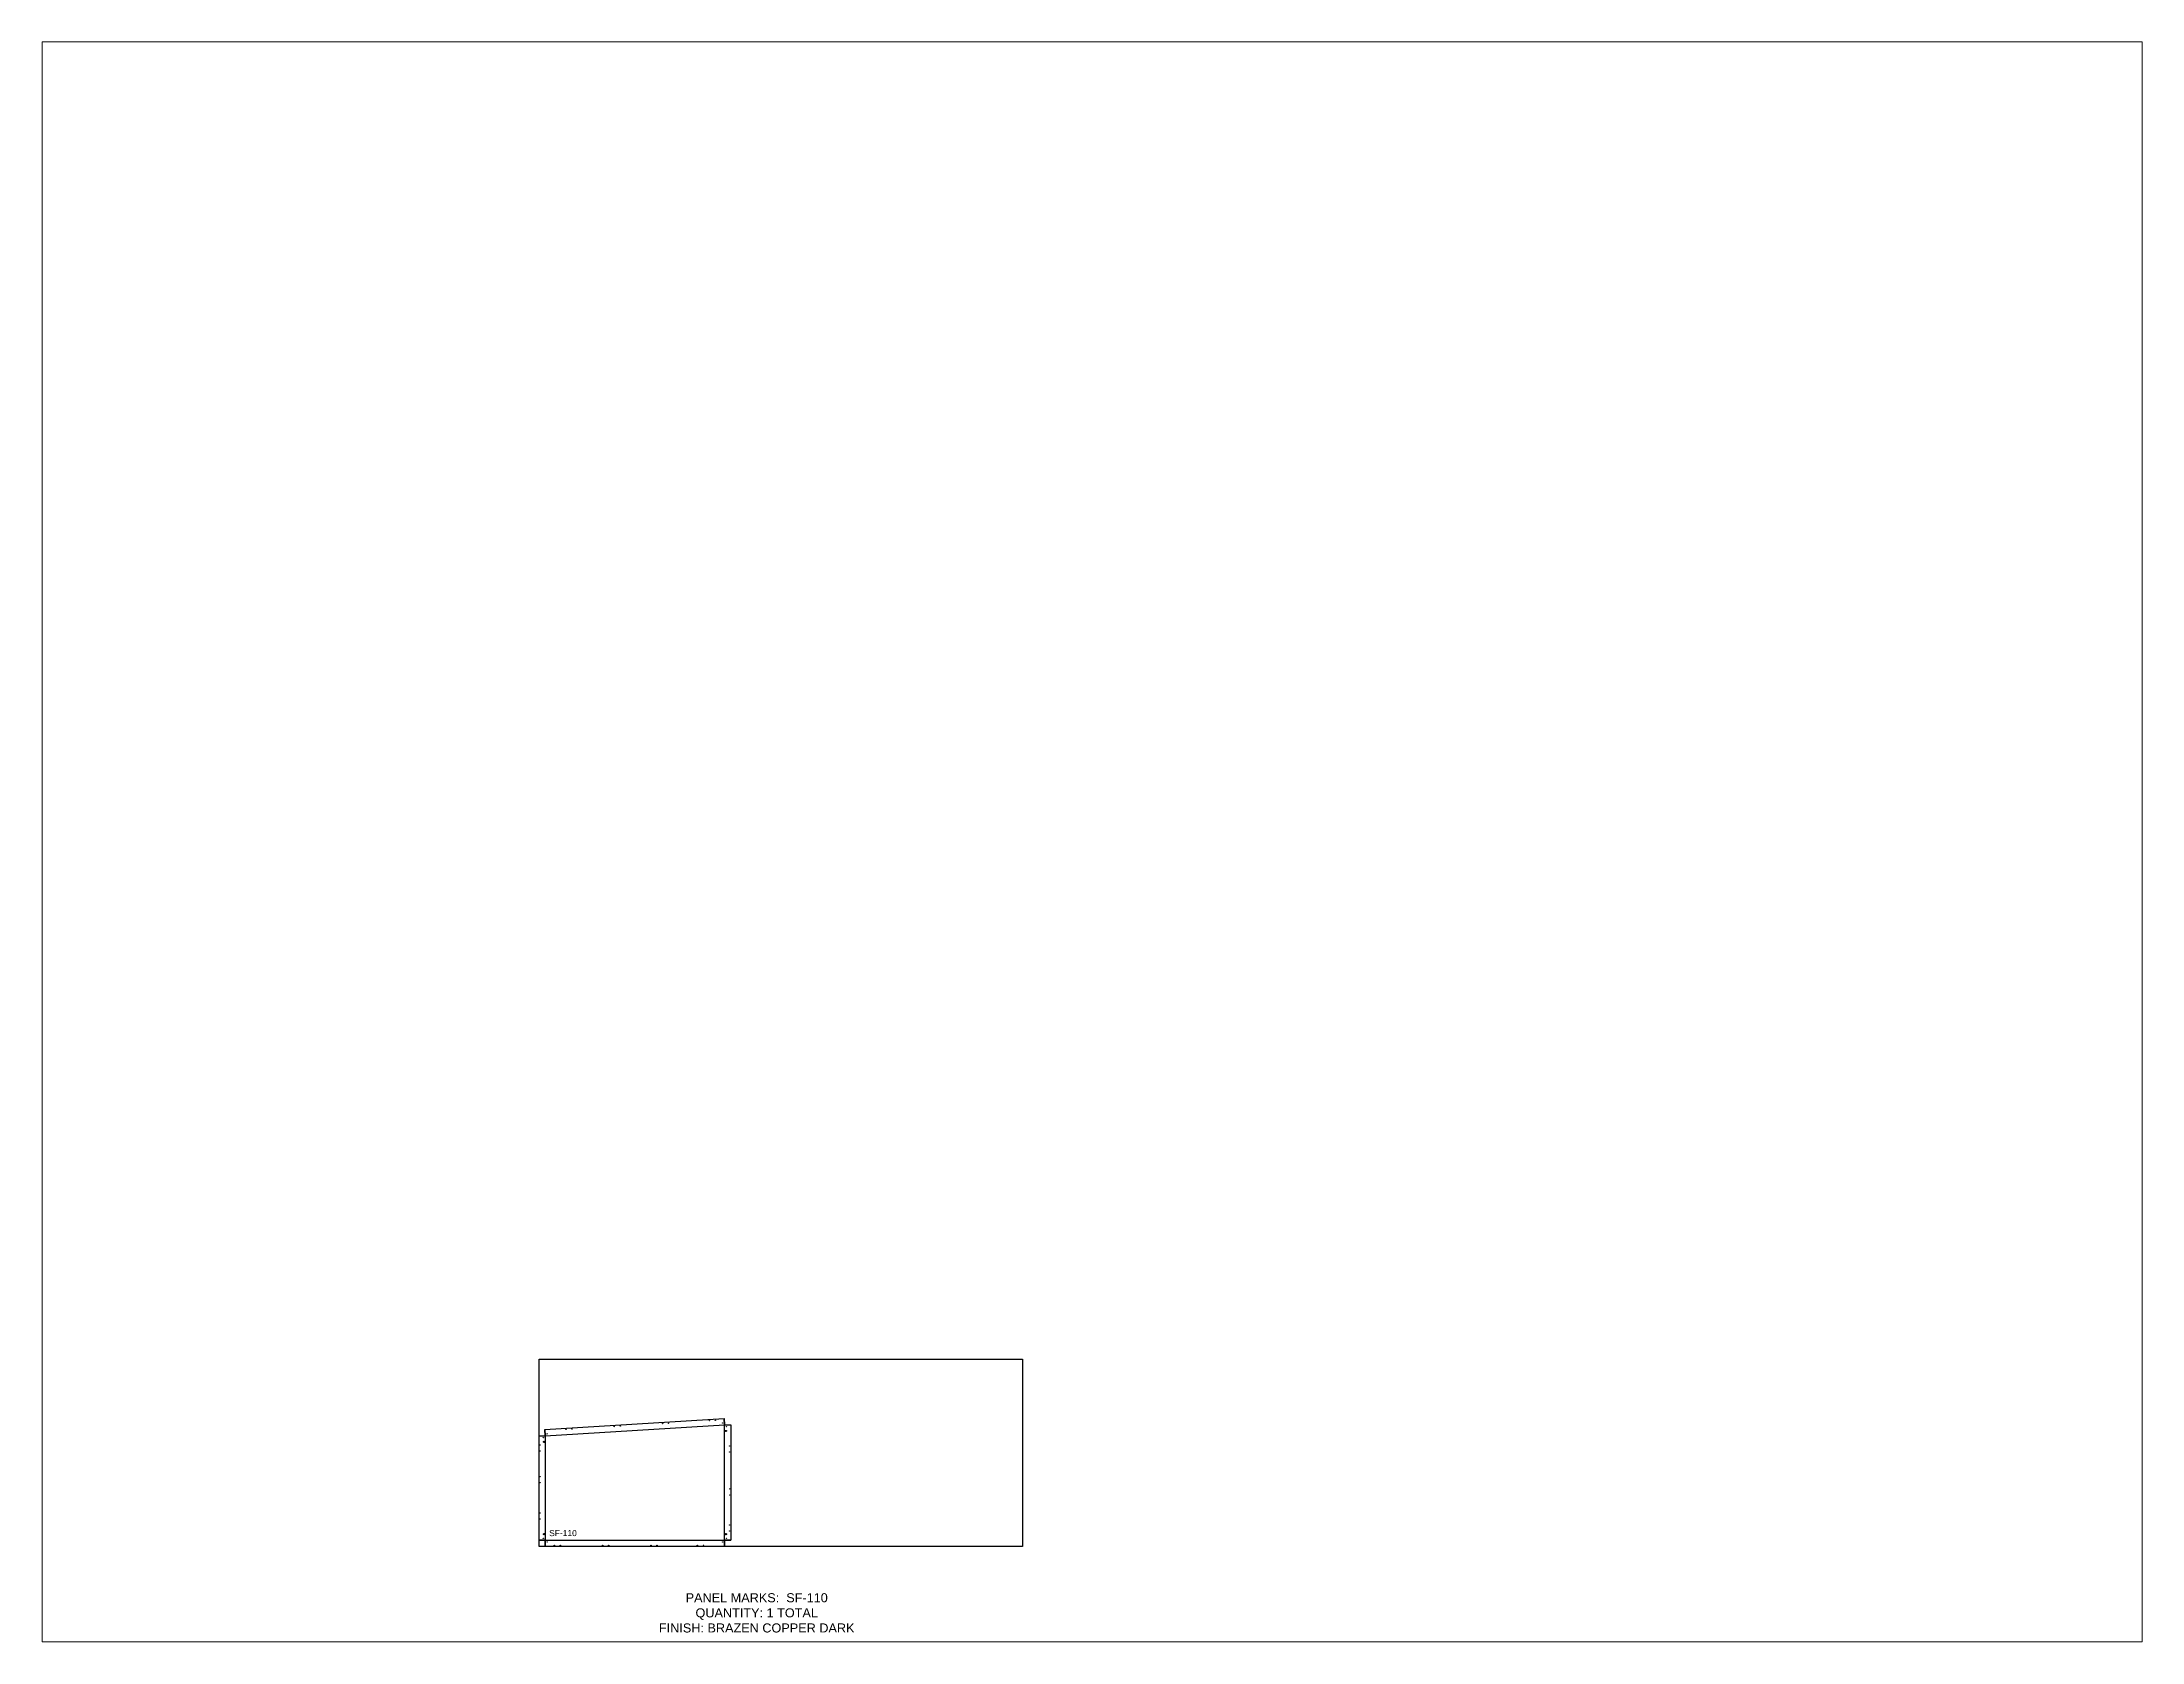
# Paper-space layout 'Layout1' of a CAD drawing. Header units: inches. Extents: x 1.05 to 9.45, y 0.8 to 7.2.
# The model-space entities are those that its viewports show. They can reach past a viewport. Long polylines and large blocks are cut down to what shows.
import ezdxf

# ---------------------------------------------------------------- set-up
doc = ezdxf.new("R2010")
doc.units = ezdxf.units.IN
doc.header["$MEASUREMENT"] = 0
doc.linetypes.add('HIDDEN', pattern=[0.375, 0.25, -0.125])
doc.linetypes.add('PHANTOM', pattern=[2.5, 1.25, -0.25, 0.25, -0.25, 0.25, -0.25])
for name, color, linetype in [('CUT', 7, 'Continuous'), ('DIMS', 1, 'Continuous'), ('HOLES', 6, 'Continuous'), ('ROUT', 1, 'HIDDEN'), ('SHEET', 5, 'PHANTOM'), ('TEXT', 2, 'PHANTOM'), ('WEEPS', 3, 'HIDDEN')]:
    doc.layers.add(name, color=color, linetype=linetype)
doc.styles.get("Standard").update_dxf_attribs({"font": 'arial.ttf'})

msp = doc.modelspace()

# ---------------------------------------------------------------- linework, layer by layer
at = {"layer": 'CUT', "ltscale": 0.25}
msp.add_lwpolyline([(0, 2.06), (0, 36.6), (2.06, 36.6), (1.94, 38.66), (61.31, 42.29), (61.44, 40.23), (63.5, 40.23), (63.5, 2.06), (61.44, 2.06), (61.44, 0), (2.06, 0), (2.06, 2.06)], close=True, dxfattribs=at)
at = {"layer": 'HOLES', "ltscale": 0.25}
for centre in [(58.34, 41.73), (1.44, 35.97), (2.65, 37.26), (8.95, 38.71), (10.95, 38.83), (24.92, 39.69), (26.91, 39.81), (40.89, 40.66), (42.88, 40.78), (56.34, 41.61), (60.77, 40.81), (62.06, 39.6), (0.37, 33.6), (0.37, 31.6), (63.12, 33.23), (63.12, 31.23), (0.37, 23.06), (0.37, 21.06), (63.12, 19.06), (63.12, 17.06), (0.37, 11.07), (0.37, 9.07), (63.12, 7.06), (1.44, 2.69), (2.69, 1.44), (5.07, 0.37), (7.07, 0.37), (21.07, 0.37), (23.07, 0.37), (37.07, 0.37), (39.07, 0.37), (52.44, 0.37), (54.44, 0.37), (60.81, 1.44), (62.06, 2.69), (63.12, 5.06)]:
    msp.add_circle(centre, 0.0625, dxfattribs=at)
at = {"layer": 'ROUT', "ltscale": 0.25}
msp.add_line((0, 2.06), (63.5, 2.06), dxfattribs=at)
for points in [[(61.44, 0), (61.44, 40.23), (61.31, 42.29)], [(0, 36.6), (2.06, 36.6), (61.44, 40.23), (63.5, 40.23)], [(1.94, 38.66), (2.06, 36.6), (2.06, 0)]]:
    msp.add_lwpolyline(points, dxfattribs=at)
at = {"layer": 'SHEET'}
msp.add_lwpolyline([(0, 62), (160, 62), (160, 0), (0, 0)], close=True, dxfattribs=at)
at = {"layer": 'WEEPS', "ltscale": 0.25}
for centre in [(1.66, 34.6), (61.84, 38.23), (1.66, 4.06), (61.84, 4.06)]:
    msp.add_circle(centre, 0.188, dxfattribs=at)

# ---------------------------------------------------------------- texts
at = {"layer": 'DIMS', "ltscale": 0.25, "insert": (7.92, 3.37), "char_height": 2, "attachment_point": 8}
msp.add_mtext_dynamic_manual_height_columns('SF-110', width=3.0859, gutter_width=10, heights=[2.07], dxfattribs=at)
at = {"layer": 'TEXT', "insert": (72.05, -22.01), "char_height": 3, "attachment_point": 5}
msp.add_mtext_dynamic_manual_height_columns('PANEL MARKS:  SF-110\\PQUANTITY: 1 TOTAL\\PFINISH: BRAZEN COPPER DARK', width=199.7409, gutter_width=1, heights=[0], dxfattribs=at)

psp = doc.layouts.get("Layout1")

# ---------------------------------------------------------------- viewports
at = {"layer": 'CUT'}
psp.add_viewport(center=(5.25, 4), size=(8.4, 6.4), view_center_point=(183.0157, 233.1318), view_height=529.538938, dxfattribs=at)

doc.saveas('drawing.dxf')
